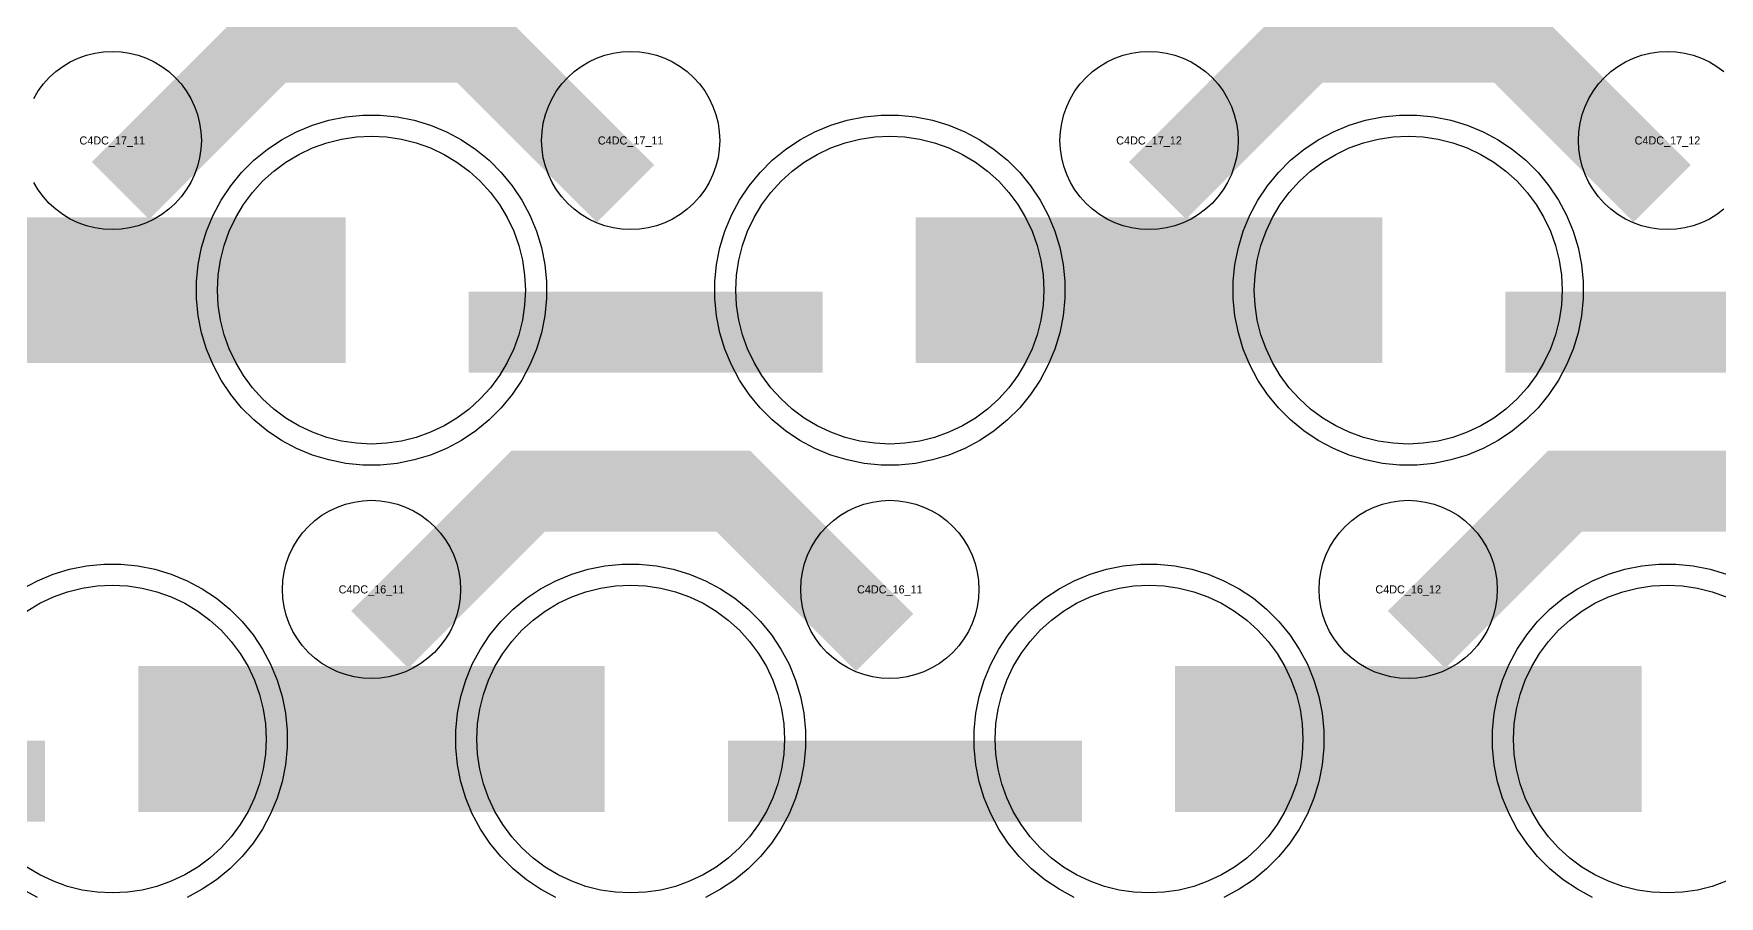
# Model space of a CAD drawing. Extents: x -11880 to 11880, y -14992 to 14992.
# Drawn here: x -8504 to -7984, y -12671 to -12405 of the extents above; entities that cross this region are included whole.
import ezdxf
from ezdxf.enums import TextEntityAlignment as Align

# ---------------------------------------------------------------- set-up
doc = ezdxf.new("R2010")
doc.units = 0
doc.header["$MEASUREMENT"] = 0
for name, color, linetype in [('GDS_775_DT_237', 138, 'CONTINUOUS'), ('RDL1_FS', 34, 'CONTINUOUS'), ('RDL_BS', 160, 'CONTINUOUS')]:
    doc.layers.add(name, color=color, linetype=linetype)

msp = doc.modelspace()

# ---------------------------------------------------------------- linework, layer by layer
at = {"layer": 'RDL1_FS'}
for points in [[(-8400, -12531.484), (-8404.657, -12531.255), (-8409.268, -12530.571), (-8413.791, -12529.439), (-8418.181, -12527.867), (-8422.395, -12525.875), (-8426.395, -12523.477), (-8430.14, -12520.699), (-8433.594, -12517.569), (-8436.724, -12514.115), (-8439.502, -12510.37), (-8441.9, -12506.37), (-8443.892, -12502.156), (-8445.464, -12497.766), (-8446.596, -12493.243), (-8447.28, -12488.632), (-8447.509, -12483.975), (-8447.28, -12479.318), (-8446.596, -12474.707), (-8445.464, -12470.184), (-8443.892, -12465.794), (-8441.9, -12461.58), (-8439.502, -12457.58), (-8436.724, -12453.835), (-8433.594, -12450.381), (-8430.14, -12447.251), (-8426.395, -12444.473), (-8422.395, -12442.075), (-8418.181, -12440.083), (-8413.791, -12438.511), (-8409.268, -12437.379), (-8404.657, -12436.695), (-8400, -12436.466), (-8395.343, -12436.695), (-8390.732, -12437.379), (-8386.209, -12438.511), (-8381.819, -12440.083), (-8377.605, -12442.075), (-8373.605, -12444.473), (-8369.86, -12447.251), (-8366.406, -12450.381), (-8363.276, -12453.835), (-8360.498, -12457.58), (-8358.1, -12461.58), (-8356.108, -12465.794), (-8354.536, -12470.184), (-8353.404, -12474.707), (-8352.72, -12479.318), (-8352.491, -12483.975), (-8352.72, -12488.632), (-8353.404, -12493.243), (-8354.536, -12497.766), (-8356.108, -12502.156), (-8358.1, -12506.37), (-8360.498, -12510.37), (-8363.276, -12514.115), (-8366.406, -12517.569), (-8369.86, -12520.699), (-8373.605, -12523.477), (-8377.605, -12525.875), (-8381.819, -12527.867), (-8386.209, -12529.439), (-8390.732, -12530.571), (-8395.343, -12531.255)], [(-8240, -12531.484), (-8244.657, -12531.255), (-8249.268, -12530.571), (-8253.791, -12529.439), (-8258.181, -12527.867), (-8262.395, -12525.875), (-8266.395, -12523.477), (-8270.14, -12520.699), (-8273.594, -12517.569), (-8276.724, -12514.115), (-8279.502, -12510.37), (-8281.9, -12506.37), (-8283.892, -12502.156), (-8285.464, -12497.766), (-8286.596, -12493.243), (-8287.28, -12488.632), (-8287.509, -12483.975), (-8287.28, -12479.318), (-8286.596, -12474.707), (-8285.464, -12470.184), (-8283.892, -12465.794), (-8281.9, -12461.58), (-8279.502, -12457.58), (-8276.724, -12453.835), (-8273.594, -12450.381), (-8270.14, -12447.251), (-8266.395, -12444.473), (-8262.395, -12442.075), (-8258.181, -12440.083), (-8253.791, -12438.511), (-8249.268, -12437.379), (-8244.657, -12436.695), (-8240, -12436.466), (-8235.343, -12436.695), (-8230.732, -12437.379), (-8226.209, -12438.511), (-8221.819, -12440.083), (-8217.605, -12442.075), (-8213.605, -12444.473), (-8209.86, -12447.251), (-8206.406, -12450.381), (-8203.276, -12453.835), (-8200.498, -12457.58), (-8198.1, -12461.58), (-8196.108, -12465.794), (-8194.536, -12470.184), (-8193.404, -12474.707), (-8192.72, -12479.318), (-8192.491, -12483.975), (-8192.72, -12488.632), (-8193.404, -12493.243), (-8194.536, -12497.766), (-8196.108, -12502.156), (-8198.1, -12506.37), (-8200.498, -12510.37), (-8203.276, -12514.115), (-8206.406, -12517.569), (-8209.86, -12520.699), (-8213.605, -12523.477), (-8217.605, -12525.875), (-8221.819, -12527.867), (-8226.209, -12529.439), (-8230.732, -12530.571), (-8235.343, -12531.255)], [(-8080, -12531.484), (-8084.657, -12531.255), (-8089.268, -12530.571), (-8093.791, -12529.439), (-8098.181, -12527.867), (-8102.395, -12525.875), (-8106.395, -12523.477), (-8110.14, -12520.699), (-8113.594, -12517.569), (-8116.724, -12514.115), (-8119.502, -12510.37), (-8121.9, -12506.37), (-8123.892, -12502.156), (-8125.464, -12497.766), (-8126.596, -12493.243), (-8127.28, -12488.632), (-8127.509, -12483.975), (-8127.28, -12479.318), (-8126.596, -12474.707), (-8125.464, -12470.184), (-8123.892, -12465.794), (-8121.9, -12461.58), (-8119.502, -12457.58), (-8116.724, -12453.835), (-8113.594, -12450.381), (-8110.14, -12447.251), (-8106.395, -12444.473), (-8102.395, -12442.075), (-8098.181, -12440.083), (-8093.791, -12438.511), (-8089.268, -12437.379), (-8084.657, -12436.695), (-8080, -12436.466), (-8075.343, -12436.695), (-8070.732, -12437.379), (-8066.209, -12438.511), (-8061.819, -12440.083), (-8057.605, -12442.075), (-8053.605, -12444.473), (-8049.86, -12447.251), (-8046.406, -12450.381), (-8043.276, -12453.835), (-8040.498, -12457.58), (-8038.1, -12461.58), (-8036.108, -12465.794), (-8034.536, -12470.184), (-8033.404, -12474.707), (-8032.72, -12479.318), (-8032.491, -12483.975), (-8032.72, -12488.632), (-8033.404, -12493.243), (-8034.536, -12497.766), (-8036.108, -12502.156), (-8038.1, -12506.37), (-8040.498, -12510.37), (-8043.276, -12514.115), (-8046.406, -12517.569), (-8049.86, -12520.699), (-8053.605, -12523.477), (-8057.605, -12525.875), (-8061.819, -12527.867), (-8066.209, -12529.439), (-8070.732, -12530.571), (-8075.343, -12531.255)]]:
    msp.add_lwpolyline(points, close=True, dxfattribs=at)
for points in [[(-8551.998, -12483.975, 45, 45, 0), (-8479.998, -12483.975, 45, 45, 0)], [(-8479.998, -12483.975, 45, 45, 0), (-8407.998, -12483.975, 45, 45, 0)], [(-8231.998, -12483.975, 45, 45, 0), (-8159.998, -12483.975, 45, 45, 0)], [(-8159.998, -12483.975, 45, 45, 0), (-8087.998, -12483.975, 45, 45, 0)]]:
    msp.add_lwpolyline(points, format="xyseb", dxfattribs=at)
at = {"layer": 'RDL1_FS', "color": 240, "true_color": 0xed1f24}
for points in [[(-8506.395, -12583.038), (-8502.395, -12580.64), (-8498.181, -12578.648), (-8493.791, -12577.076), (-8489.268, -12575.944), (-8484.657, -12575.26), (-8480, -12575.031), (-8475.343, -12575.26), (-8470.732, -12575.944), (-8466.209, -12577.076), (-8461.819, -12578.648), (-8457.605, -12580.64), (-8453.605, -12583.038), (-8449.86, -12585.816), (-8446.406, -12588.946), (-8443.276, -12592.4), (-8440.498, -12596.145), (-8438.1, -12600.145), (-8436.108, -12604.359), (-8434.536, -12608.749), (-8433.404, -12613.272), (-8432.72, -12617.883), (-8432.491, -12622.54), (-8432.72, -12627.197), (-8433.404, -12631.808), (-8434.536, -12636.331), (-8436.108, -12640.721), (-8438.1, -12644.935), (-8440.498, -12648.935), (-8443.276, -12652.68), (-8446.406, -12656.134), (-8449.86, -12659.264), (-8453.605, -12662.042), (-8457.605, -12664.44), (-8461.819, -12666.432), (-8466.209, -12668.004), (-8470.732, -12669.136), (-8475.343, -12669.82), (-8480, -12670.049), (-8484.657, -12669.82), (-8489.268, -12669.136), (-8493.791, -12668.004), (-8498.181, -12666.432), (-8502.395, -12664.44), (-8506.395, -12662.042)], [(-7981.819, -12666.432), (-7986.209, -12668.004), (-7990.732, -12669.136), (-7995.343, -12669.82), (-8000, -12670.049), (-8004.657, -12669.82), (-8009.268, -12669.136), (-8013.791, -12668.004), (-8018.181, -12666.432), (-8022.395, -12664.44), (-8026.395, -12662.042), (-8030.14, -12659.264), (-8033.594, -12656.134), (-8036.724, -12652.68), (-8039.502, -12648.935), (-8041.9, -12644.935), (-8043.892, -12640.721), (-8045.464, -12636.331), (-8046.596, -12631.808), (-8047.28, -12627.197), (-8047.509, -12622.54), (-8047.28, -12617.883), (-8046.596, -12613.272), (-8045.464, -12608.749), (-8043.892, -12604.359), (-8041.9, -12600.145), (-8039.502, -12596.145), (-8036.724, -12592.4), (-8033.594, -12588.946), (-8030.14, -12585.816), (-8026.395, -12583.038), (-8022.395, -12580.64), (-8018.181, -12578.648), (-8013.791, -12577.076), (-8009.268, -12575.944), (-8004.657, -12575.26), (-8000, -12575.031), (-7995.343, -12575.26), (-7990.732, -12575.944), (-7986.209, -12577.076), (-7981.819, -12578.648)]]:
    msp.add_lwpolyline(points, dxfattribs=at)
for points in [[(-8320, -12670.049), (-8324.657, -12669.82), (-8329.268, -12669.136), (-8333.791, -12668.004), (-8338.181, -12666.432), (-8342.395, -12664.44), (-8346.395, -12662.042), (-8350.14, -12659.264), (-8353.594, -12656.134), (-8356.724, -12652.68), (-8359.502, -12648.935), (-8361.9, -12644.935), (-8363.892, -12640.721), (-8365.464, -12636.331), (-8366.596, -12631.808), (-8367.28, -12627.197), (-8367.509, -12622.54), (-8367.28, -12617.883), (-8366.596, -12613.272), (-8365.464, -12608.749), (-8363.892, -12604.359), (-8361.9, -12600.145), (-8359.502, -12596.145), (-8356.724, -12592.4), (-8353.594, -12588.946), (-8350.14, -12585.816), (-8346.395, -12583.038), (-8342.395, -12580.64), (-8338.181, -12578.648), (-8333.791, -12577.076), (-8329.268, -12575.944), (-8324.657, -12575.26), (-8320, -12575.031), (-8315.343, -12575.26), (-8310.732, -12575.944), (-8306.209, -12577.076), (-8301.819, -12578.648), (-8297.605, -12580.64), (-8293.605, -12583.038), (-8289.86, -12585.816), (-8286.406, -12588.946), (-8283.276, -12592.4), (-8280.498, -12596.145), (-8278.1, -12600.145), (-8276.108, -12604.359), (-8274.536, -12608.749), (-8273.404, -12613.272), (-8272.72, -12617.883), (-8272.491, -12622.54), (-8272.72, -12627.197), (-8273.404, -12631.808), (-8274.536, -12636.331), (-8276.108, -12640.721), (-8278.1, -12644.935), (-8280.498, -12648.935), (-8283.276, -12652.68), (-8286.406, -12656.134), (-8289.86, -12659.264), (-8293.605, -12662.042), (-8297.605, -12664.44), (-8301.819, -12666.432), (-8306.209, -12668.004), (-8310.732, -12669.136), (-8315.343, -12669.82)], [(-8160, -12670.049), (-8164.657, -12669.82), (-8169.268, -12669.136), (-8173.791, -12668.004), (-8178.181, -12666.432), (-8182.395, -12664.44), (-8186.395, -12662.042), (-8190.14, -12659.264), (-8193.594, -12656.134), (-8196.724, -12652.68), (-8199.502, -12648.935), (-8201.9, -12644.935), (-8203.892, -12640.721), (-8205.464, -12636.331), (-8206.596, -12631.808), (-8207.28, -12627.197), (-8207.509, -12622.54), (-8207.28, -12617.883), (-8206.596, -12613.272), (-8205.464, -12608.749), (-8203.892, -12604.359), (-8201.9, -12600.145), (-8199.502, -12596.145), (-8196.724, -12592.4), (-8193.594, -12588.946), (-8190.14, -12585.816), (-8186.395, -12583.038), (-8182.395, -12580.64), (-8178.181, -12578.648), (-8173.791, -12577.076), (-8169.268, -12575.944), (-8164.657, -12575.26), (-8160, -12575.031), (-8155.343, -12575.26), (-8150.732, -12575.944), (-8146.209, -12577.076), (-8141.819, -12578.648), (-8137.605, -12580.64), (-8133.605, -12583.038), (-8129.86, -12585.816), (-8126.406, -12588.946), (-8123.276, -12592.4), (-8120.498, -12596.145), (-8118.1, -12600.145), (-8116.108, -12604.359), (-8114.536, -12608.749), (-8113.404, -12613.272), (-8112.72, -12617.883), (-8112.491, -12622.54), (-8112.72, -12627.197), (-8113.404, -12631.808), (-8114.536, -12636.331), (-8116.108, -12640.721), (-8118.1, -12644.935), (-8120.498, -12648.935), (-8123.276, -12652.68), (-8126.406, -12656.134), (-8129.86, -12659.264), (-8133.605, -12662.042), (-8137.605, -12664.44), (-8141.819, -12666.432), (-8146.209, -12668.004), (-8150.732, -12669.136), (-8155.343, -12669.82)]]:
    msp.add_lwpolyline(points, close=True, dxfattribs=at)
for points in [[(-8471.998, -12622.54, 45, 45, 0), (-8399.998, -12622.54, 45, 45, 0)], [(-8399.998, -12622.54, 45, 45, 0), (-8327.998, -12622.54, 45, 45, 0)], [(-8151.998, -12622.54, 45, 45, 0), (-8079.998, -12622.54, 45, 45, 0)], [(-8079.998, -12622.54, 45, 45, 0), (-8007.998, -12622.54, 45, 45, 0)]]:
    msp.add_lwpolyline(points, format="xyseb", dxfattribs=at)
at = {"layer": 'RDL_BS'}
for points in [[(-8477.438, -12453.289, 25, 25, 0), (-8431.623, -12407.474, 25, 25, 0), (-8398.07, -12407.474, 25, 25, 0)], [(-8321.599, -12454.188, 25, 25, 0), (-8368.313, -12407.474, 25, 25, 0), (-8398.071, -12407.474, 25, 25, 0)], [(-8157.438, -12453.289, 25, 25, 0), (-8111.623, -12407.474, 25, 25, 0), (-8078.07, -12407.474, 25, 25, 0)], [(-8001.599, -12454.188, 25, 25, 0), (-8048.313, -12407.474, 25, 25, 0), (-8078.071, -12407.474, 25, 25, 0)], [(-8369.984, -12496.988, 25, 25, 0), (-8260.719, -12496.988, 25, 25, 0)], [(-8049.984, -12496.988, 25, 25, 0), (-7940.719, -12496.988, 25, 25, 0)], [(-8397.438, -12591.854, 25, 25, 0), (-8351.623, -12546.039, 25, 25, 0), (-8318.07, -12546.039, 25, 25, 0)], [(-8241.599, -12592.753, 25, 25, 0), (-8288.313, -12546.039, 25, 25, 0), (-8318.071, -12546.039, 25, 25, 0)], [(-8077.438, -12591.854, 25, 25, 0), (-8031.623, -12546.039, 25, 25, 0), (-7998.07, -12546.039, 25, 25, 0)], [(-7921.599, -12592.753, 25, 25, 0), (-7968.313, -12546.039, 25, 25, 0), (-7998.071, -12546.039, 25, 25, 0)]]:
    msp.add_lwpolyline(points, format="xyseb", dxfattribs=at)
for points in [[(-8504.25, -12424.831), (-8502.857, -12422.507), (-8501.254, -12420.344), (-8499.442, -12418.345), (-8497.443, -12416.533), (-8495.28, -12414.93), (-8492.956, -12413.537), (-8490.519, -12412.385), (-8487.984, -12411.478), (-8485.365, -12410.821), (-8482.693, -12410.425), (-8480, -12410.293), (-8477.307, -12410.425), (-8474.635, -12410.821), (-8472.016, -12411.478), (-8469.481, -12412.385), (-8467.044, -12413.537), (-8464.72, -12414.93), (-8462.557, -12416.533), (-8460.558, -12418.345), (-8458.746, -12420.344), (-8457.143, -12422.507), (-8455.75, -12424.831), (-8454.598, -12427.268), (-8453.691, -12429.803), (-8453.034, -12432.422), (-8452.638, -12435.094), (-8452.506, -12437.787), (-8452.638, -12440.48), (-8453.034, -12443.152), (-8453.691, -12445.771), (-8454.598, -12448.306), (-8455.75, -12450.743), (-8457.143, -12453.067), (-8458.746, -12455.23), (-8460.558, -12457.229), (-8462.557, -12459.041), (-8464.72, -12460.644), (-8467.044, -12462.037), (-8469.481, -12463.189), (-8472.016, -12464.096), (-8474.635, -12464.753), (-8477.307, -12465.149), (-8480, -12465.281), (-8482.693, -12465.149), (-8485.365, -12464.753), (-8487.984, -12464.096), (-8490.519, -12463.189), (-8492.956, -12462.037), (-8495.28, -12460.644), (-8497.443, -12459.041), (-8499.442, -12457.229), (-8501.254, -12455.23), (-8502.857, -12453.067), (-8504.25, -12450.743)], [(-7982.557, -12459.041), (-7984.72, -12460.644), (-7987.044, -12462.037), (-7989.481, -12463.189), (-7992.016, -12464.096), (-7994.635, -12464.753), (-7997.307, -12465.149), (-8000, -12465.281), (-8002.693, -12465.149), (-8005.365, -12464.753), (-8007.984, -12464.096), (-8010.519, -12463.189), (-8012.956, -12462.037), (-8015.28, -12460.644), (-8017.443, -12459.041), (-8019.442, -12457.229), (-8021.254, -12455.23), (-8022.857, -12453.067), (-8024.25, -12450.743), (-8025.402, -12448.306), (-8026.309, -12445.771), (-8026.966, -12443.152), (-8027.362, -12440.48), (-8027.494, -12437.787), (-8027.362, -12435.094), (-8026.966, -12432.422), (-8026.309, -12429.803), (-8025.402, -12427.268), (-8024.25, -12424.831), (-8022.857, -12422.507), (-8021.254, -12420.344), (-8019.442, -12418.345), (-8017.443, -12416.533), (-8015.28, -12414.93), (-8012.956, -12413.537), (-8010.519, -12412.385), (-8007.984, -12411.478), (-8005.365, -12410.821), (-8002.693, -12410.425), (-8000, -12410.293), (-7997.307, -12410.425), (-7994.635, -12410.821), (-7992.016, -12411.478), (-7989.481, -12412.385), (-7987.044, -12413.537), (-7984.72, -12414.93), (-7982.557, -12416.533)]]:
    msp.add_lwpolyline(points, dxfattribs=at)
for points in [[(-8320, -12465.281), (-8322.693, -12465.149), (-8325.365, -12464.753), (-8327.984, -12464.096), (-8330.519, -12463.189), (-8332.956, -12462.037), (-8335.28, -12460.644), (-8337.443, -12459.041), (-8339.442, -12457.229), (-8341.254, -12455.23), (-8342.857, -12453.067), (-8344.25, -12450.743), (-8345.402, -12448.306), (-8346.309, -12445.771), (-8346.966, -12443.152), (-8347.362, -12440.48), (-8347.494, -12437.787), (-8347.362, -12435.094), (-8346.966, -12432.422), (-8346.309, -12429.803), (-8345.402, -12427.268), (-8344.25, -12424.831), (-8342.857, -12422.507), (-8341.254, -12420.344), (-8339.442, -12418.345), (-8337.443, -12416.533), (-8335.28, -12414.93), (-8332.956, -12413.537), (-8330.519, -12412.385), (-8327.984, -12411.478), (-8325.365, -12410.821), (-8322.693, -12410.425), (-8320, -12410.293), (-8317.307, -12410.425), (-8314.635, -12410.821), (-8312.016, -12411.478), (-8309.481, -12412.385), (-8307.044, -12413.537), (-8304.72, -12414.93), (-8302.557, -12416.533), (-8300.558, -12418.345), (-8298.746, -12420.344), (-8297.143, -12422.507), (-8295.75, -12424.831), (-8294.598, -12427.268), (-8293.691, -12429.803), (-8293.034, -12432.422), (-8292.638, -12435.094), (-8292.506, -12437.787), (-8292.638, -12440.48), (-8293.034, -12443.152), (-8293.691, -12445.771), (-8294.598, -12448.306), (-8295.75, -12450.743), (-8297.143, -12453.067), (-8298.746, -12455.23), (-8300.558, -12457.229), (-8302.557, -12459.041), (-8304.72, -12460.644), (-8307.044, -12462.037), (-8309.481, -12463.189), (-8312.016, -12464.096), (-8314.635, -12464.753), (-8317.307, -12465.149)], [(-8160, -12465.281), (-8162.693, -12465.149), (-8165.365, -12464.753), (-8167.984, -12464.096), (-8170.519, -12463.189), (-8172.956, -12462.037), (-8175.28, -12460.644), (-8177.443, -12459.041), (-8179.442, -12457.229), (-8181.254, -12455.23), (-8182.857, -12453.067), (-8184.25, -12450.743), (-8185.402, -12448.306), (-8186.309, -12445.771), (-8186.966, -12443.152), (-8187.362, -12440.48), (-8187.494, -12437.787), (-8187.362, -12435.094), (-8186.966, -12432.422), (-8186.309, -12429.803), (-8185.402, -12427.268), (-8184.25, -12424.831), (-8182.857, -12422.507), (-8181.254, -12420.344), (-8179.442, -12418.345), (-8177.443, -12416.533), (-8175.28, -12414.93), (-8172.956, -12413.537), (-8170.519, -12412.385), (-8167.984, -12411.478), (-8165.365, -12410.821), (-8162.693, -12410.425), (-8160, -12410.293), (-8157.307, -12410.425), (-8154.635, -12410.821), (-8152.016, -12411.478), (-8149.481, -12412.385), (-8147.044, -12413.537), (-8144.72, -12414.93), (-8142.557, -12416.533), (-8140.558, -12418.345), (-8138.746, -12420.344), (-8137.143, -12422.507), (-8135.75, -12424.831), (-8134.598, -12427.268), (-8133.691, -12429.803), (-8133.034, -12432.422), (-8132.638, -12435.094), (-8132.506, -12437.787), (-8132.638, -12440.48), (-8133.034, -12443.152), (-8133.691, -12445.771), (-8134.598, -12448.306), (-8135.75, -12450.743), (-8137.143, -12453.067), (-8138.746, -12455.23), (-8140.558, -12457.229), (-8142.557, -12459.041), (-8144.72, -12460.644), (-8147.044, -12462.037), (-8149.481, -12463.189), (-8152.016, -12464.096), (-8154.635, -12464.753), (-8157.307, -12465.149)], [(-8402.644, -12537.975), (-8407.938, -12537.458), (-8413.165, -12536.412), (-8418.205, -12534.881), (-8423.115, -12532.85), (-8427.777, -12530.358), (-8432.191, -12527.411), (-8436.292, -12524.049), (-8440.074, -12520.267), (-8443.436, -12516.166), (-8446.383, -12511.752), (-8448.875, -12507.09), (-8450.906, -12502.18), (-8452.437, -12497.14), (-8453.483, -12491.913), (-8454, -12486.619), (-8454, -12481.331), (-8453.483, -12476.037), (-8452.437, -12470.81), (-8450.906, -12465.77), (-8448.875, -12460.86), (-8446.383, -12456.198), (-8443.436, -12451.784), (-8440.074, -12447.683), (-8436.292, -12443.901), (-8432.191, -12440.539), (-8427.777, -12437.592), (-8423.115, -12435.1), (-8418.205, -12433.069), (-8413.165, -12431.538), (-8407.938, -12430.492), (-8402.644, -12429.975), (-8397.356, -12429.975), (-8392.062, -12430.492), (-8386.835, -12431.538), (-8381.795, -12433.069), (-8376.885, -12435.1), (-8372.223, -12437.592), (-8367.809, -12440.539), (-8363.708, -12443.901), (-8359.926, -12447.683), (-8356.564, -12451.784), (-8353.617, -12456.198), (-8351.125, -12460.86), (-8349.094, -12465.77), (-8347.563, -12470.81), (-8346.517, -12476.037), (-8346, -12481.331), (-8346, -12486.619), (-8346.517, -12491.913), (-8347.563, -12497.14), (-8349.094, -12502.18), (-8351.125, -12507.09), (-8353.617, -12511.752), (-8356.564, -12516.166), (-8359.926, -12520.267), (-8363.708, -12524.049), (-8367.809, -12527.411), (-8372.223, -12530.358), (-8376.885, -12532.85), (-8381.795, -12534.881), (-8386.835, -12536.412), (-8392.062, -12537.458), (-8397.356, -12537.975)], [(-8242.644, -12537.975), (-8247.938, -12537.458), (-8253.165, -12536.412), (-8258.205, -12534.881), (-8263.115, -12532.85), (-8267.777, -12530.358), (-8272.191, -12527.411), (-8276.292, -12524.049), (-8280.074, -12520.267), (-8283.436, -12516.166), (-8286.383, -12511.752), (-8288.875, -12507.09), (-8290.906, -12502.18), (-8292.437, -12497.14), (-8293.483, -12491.913), (-8294, -12486.619), (-8294, -12481.331), (-8293.483, -12476.037), (-8292.437, -12470.81), (-8290.906, -12465.77), (-8288.875, -12460.86), (-8286.383, -12456.198), (-8283.436, -12451.784), (-8280.074, -12447.683), (-8276.292, -12443.901), (-8272.191, -12440.539), (-8267.777, -12437.592), (-8263.115, -12435.1), (-8258.205, -12433.069), (-8253.165, -12431.538), (-8247.938, -12430.492), (-8242.644, -12429.975), (-8237.356, -12429.975), (-8232.062, -12430.492), (-8226.835, -12431.538), (-8221.795, -12433.069), (-8216.885, -12435.1), (-8212.223, -12437.592), (-8207.809, -12440.539), (-8203.708, -12443.901), (-8199.926, -12447.683), (-8196.564, -12451.784), (-8193.617, -12456.198), (-8191.125, -12460.86), (-8189.094, -12465.77), (-8187.563, -12470.81), (-8186.517, -12476.037), (-8186, -12481.331), (-8186, -12486.619), (-8186.517, -12491.913), (-8187.563, -12497.14), (-8189.094, -12502.18), (-8191.125, -12507.09), (-8193.617, -12511.752), (-8196.564, -12516.166), (-8199.926, -12520.267), (-8203.708, -12524.049), (-8207.809, -12527.411), (-8212.223, -12530.358), (-8216.885, -12532.85), (-8221.795, -12534.881), (-8226.835, -12536.412), (-8232.062, -12537.458), (-8237.356, -12537.975)], [(-8082.644, -12537.975), (-8087.938, -12537.458), (-8093.165, -12536.412), (-8098.205, -12534.881), (-8103.115, -12532.85), (-8107.777, -12530.358), (-8112.191, -12527.411), (-8116.292, -12524.049), (-8120.074, -12520.267), (-8123.436, -12516.166), (-8126.383, -12511.752), (-8128.875, -12507.09), (-8130.906, -12502.18), (-8132.437, -12497.14), (-8133.483, -12491.913), (-8134, -12486.619), (-8134, -12481.331), (-8133.483, -12476.037), (-8132.437, -12470.81), (-8130.906, -12465.77), (-8128.875, -12460.86), (-8126.383, -12456.198), (-8123.436, -12451.784), (-8120.074, -12447.683), (-8116.292, -12443.901), (-8112.191, -12440.539), (-8107.777, -12437.592), (-8103.115, -12435.1), (-8098.205, -12433.069), (-8093.165, -12431.538), (-8087.938, -12430.492), (-8082.644, -12429.975), (-8077.356, -12429.975), (-8072.062, -12430.492), (-8066.835, -12431.538), (-8061.795, -12433.069), (-8056.885, -12435.1), (-8052.223, -12437.592), (-8047.809, -12440.539), (-8043.708, -12443.901), (-8039.926, -12447.683), (-8036.564, -12451.784), (-8033.617, -12456.198), (-8031.125, -12460.86), (-8029.094, -12465.77), (-8027.563, -12470.81), (-8026.517, -12476.037), (-8026, -12481.331), (-8026, -12486.619), (-8026.517, -12491.913), (-8027.563, -12497.14), (-8029.094, -12502.18), (-8031.125, -12507.09), (-8033.617, -12511.752), (-8036.564, -12516.166), (-8039.926, -12520.267), (-8043.708, -12524.049), (-8047.809, -12527.411), (-8052.223, -12530.358), (-8056.885, -12532.85), (-8061.795, -12534.881), (-8066.835, -12536.412), (-8072.062, -12537.458), (-8077.356, -12537.975)], [(-8400, -12603.846), (-8402.693, -12603.714), (-8405.365, -12603.318), (-8407.984, -12602.661), (-8410.519, -12601.754), (-8412.956, -12600.602), (-8415.28, -12599.209), (-8417.443, -12597.606), (-8419.442, -12595.794), (-8421.254, -12593.795), (-8422.857, -12591.632), (-8424.25, -12589.308), (-8425.402, -12586.871), (-8426.309, -12584.336), (-8426.966, -12581.717), (-8427.362, -12579.045), (-8427.494, -12576.352), (-8427.362, -12573.659), (-8426.966, -12570.987), (-8426.309, -12568.368), (-8425.402, -12565.833), (-8424.25, -12563.396), (-8422.857, -12561.072), (-8421.254, -12558.909), (-8419.442, -12556.91), (-8417.443, -12555.098), (-8415.28, -12553.495), (-8412.956, -12552.102), (-8410.519, -12550.95), (-8407.984, -12550.043), (-8405.365, -12549.386), (-8402.693, -12548.99), (-8400, -12548.858), (-8397.307, -12548.99), (-8394.635, -12549.386), (-8392.016, -12550.043), (-8389.481, -12550.95), (-8387.044, -12552.102), (-8384.72, -12553.495), (-8382.557, -12555.098), (-8380.558, -12556.91), (-8378.746, -12558.909), (-8377.143, -12561.072), (-8375.75, -12563.396), (-8374.598, -12565.833), (-8373.691, -12568.368), (-8373.034, -12570.987), (-8372.638, -12573.659), (-8372.506, -12576.352), (-8372.638, -12579.045), (-8373.034, -12581.717), (-8373.691, -12584.336), (-8374.598, -12586.871), (-8375.75, -12589.308), (-8377.143, -12591.632), (-8378.746, -12593.795), (-8380.558, -12595.794), (-8382.557, -12597.606), (-8384.72, -12599.209), (-8387.044, -12600.602), (-8389.481, -12601.754), (-8392.016, -12602.661), (-8394.635, -12603.318), (-8397.307, -12603.714)], [(-8240, -12603.846), (-8242.693, -12603.714), (-8245.365, -12603.318), (-8247.984, -12602.661), (-8250.519, -12601.754), (-8252.956, -12600.602), (-8255.28, -12599.209), (-8257.443, -12597.606), (-8259.442, -12595.794), (-8261.254, -12593.795), (-8262.857, -12591.632), (-8264.25, -12589.308), (-8265.402, -12586.871), (-8266.309, -12584.336), (-8266.966, -12581.717), (-8267.362, -12579.045), (-8267.494, -12576.352), (-8267.362, -12573.659), (-8266.966, -12570.987), (-8266.309, -12568.368), (-8265.402, -12565.833), (-8264.25, -12563.396), (-8262.857, -12561.072), (-8261.254, -12558.909), (-8259.442, -12556.91), (-8257.443, -12555.098), (-8255.28, -12553.495), (-8252.956, -12552.102), (-8250.519, -12550.95), (-8247.984, -12550.043), (-8245.365, -12549.386), (-8242.693, -12548.99), (-8240, -12548.858), (-8237.307, -12548.99), (-8234.635, -12549.386), (-8232.016, -12550.043), (-8229.481, -12550.95), (-8227.044, -12552.102), (-8224.72, -12553.495), (-8222.557, -12555.098), (-8220.558, -12556.91), (-8218.746, -12558.909), (-8217.143, -12561.072), (-8215.75, -12563.396), (-8214.598, -12565.833), (-8213.691, -12568.368), (-8213.034, -12570.987), (-8212.638, -12573.659), (-8212.506, -12576.352), (-8212.638, -12579.045), (-8213.034, -12581.717), (-8213.691, -12584.336), (-8214.598, -12586.871), (-8215.75, -12589.308), (-8217.143, -12591.632), (-8218.746, -12593.795), (-8220.558, -12595.794), (-8222.557, -12597.606), (-8224.72, -12599.209), (-8227.044, -12600.602), (-8229.481, -12601.754), (-8232.016, -12602.661), (-8234.635, -12603.318), (-8237.307, -12603.714)], [(-8080, -12603.846), (-8082.693, -12603.714), (-8085.365, -12603.318), (-8087.984, -12602.661), (-8090.519, -12601.754), (-8092.956, -12600.602), (-8095.28, -12599.209), (-8097.443, -12597.606), (-8099.442, -12595.794), (-8101.254, -12593.795), (-8102.857, -12591.632), (-8104.25, -12589.308), (-8105.402, -12586.871), (-8106.309, -12584.336), (-8106.966, -12581.717), (-8107.362, -12579.045), (-8107.494, -12576.352), (-8107.362, -12573.659), (-8106.966, -12570.987), (-8106.309, -12568.368), (-8105.402, -12565.833), (-8104.25, -12563.396), (-8102.857, -12561.072), (-8101.254, -12558.909), (-8099.442, -12556.91), (-8097.443, -12555.098), (-8095.28, -12553.495), (-8092.956, -12552.102), (-8090.519, -12550.95), (-8087.984, -12550.043), (-8085.365, -12549.386), (-8082.693, -12548.99), (-8080, -12548.858), (-8077.307, -12548.99), (-8074.635, -12549.386), (-8072.016, -12550.043), (-8069.481, -12550.95), (-8067.044, -12552.102), (-8064.72, -12553.495), (-8062.557, -12555.098), (-8060.558, -12556.91), (-8058.746, -12558.909), (-8057.143, -12561.072), (-8055.75, -12563.396), (-8054.598, -12565.833), (-8053.691, -12568.368), (-8053.034, -12570.987), (-8052.638, -12573.659), (-8052.506, -12576.352), (-8052.638, -12579.045), (-8053.034, -12581.717), (-8053.691, -12584.336), (-8054.598, -12586.871), (-8055.75, -12589.308), (-8057.143, -12591.632), (-8058.746, -12593.795), (-8060.558, -12595.794), (-8062.557, -12597.606), (-8064.72, -12599.209), (-8067.044, -12600.602), (-8069.481, -12601.754), (-8072.016, -12602.661), (-8074.635, -12603.318), (-8077.307, -12603.714)]]:
    msp.add_lwpolyline(points, close=True, dxfattribs=at)
at = {"layer": 'RDL_BS', "color": 240, "true_color": 0xed1f24}
for points in [[(-8507.777, -12576.157), (-8503.115, -12573.665), (-8498.205, -12571.634), (-8493.165, -12570.103), (-8487.938, -12569.057), (-8482.644, -12568.54), (-8477.356, -12568.54), (-8472.062, -12569.057), (-8466.835, -12570.103), (-8461.795, -12571.634), (-8456.885, -12573.665), (-8452.223, -12576.157), (-8447.809, -12579.104), (-8443.708, -12582.466), (-8439.926, -12586.248), (-8436.564, -12590.349), (-8433.617, -12594.763), (-8431.125, -12599.425), (-8429.094, -12604.335), (-8427.563, -12609.375), (-8426.517, -12614.602), (-8426, -12619.896), (-8426, -12625.184), (-8426.517, -12630.478), (-8427.563, -12635.705), (-8429.094, -12640.745), (-8431.125, -12645.655), (-8433.617, -12650.317), (-8436.564, -12654.731), (-8439.926, -12658.832), (-8443.708, -12662.614), (-8447.809, -12665.976), (-8452.223, -12668.923), (-8456.885, -12671.415)], [(-8343.115, -12671.415), (-8347.777, -12668.923), (-8352.191, -12665.976), (-8356.292, -12662.614), (-8360.074, -12658.832), (-8363.436, -12654.731), (-8366.383, -12650.317), (-8368.875, -12645.655), (-8370.906, -12640.745), (-8372.437, -12635.705), (-8373.483, -12630.478), (-8374, -12625.184), (-8374, -12619.896), (-8373.483, -12614.602), (-8372.437, -12609.375), (-8370.906, -12604.335), (-8368.875, -12599.425), (-8366.383, -12594.763), (-8363.436, -12590.349), (-8360.074, -12586.248), (-8356.292, -12582.466), (-8352.191, -12579.104), (-8347.777, -12576.157), (-8343.115, -12573.665), (-8338.205, -12571.634), (-8333.165, -12570.103), (-8327.938, -12569.057), (-8322.644, -12568.54), (-8317.356, -12568.54), (-8312.062, -12569.057), (-8306.835, -12570.103), (-8301.795, -12571.634), (-8296.885, -12573.665), (-8292.223, -12576.157), (-8287.809, -12579.104), (-8283.708, -12582.466), (-8279.926, -12586.248), (-8276.564, -12590.349), (-8273.617, -12594.763), (-8271.125, -12599.425), (-8269.094, -12604.335), (-8267.563, -12609.375), (-8266.517, -12614.602), (-8266, -12619.896), (-8266, -12625.184), (-8266.517, -12630.478), (-8267.563, -12635.705), (-8269.094, -12640.745), (-8271.125, -12645.655), (-8273.617, -12650.317), (-8276.564, -12654.731), (-8279.926, -12658.832), (-8283.708, -12662.614), (-8287.809, -12665.976), (-8292.223, -12668.923), (-8296.885, -12671.415)], [(-8183.115, -12671.415), (-8187.777, -12668.923), (-8192.191, -12665.976), (-8196.292, -12662.614), (-8200.074, -12658.832), (-8203.436, -12654.731), (-8206.383, -12650.317), (-8208.875, -12645.655), (-8210.906, -12640.745), (-8212.437, -12635.705), (-8213.483, -12630.478), (-8214, -12625.184), (-8214, -12619.896), (-8213.483, -12614.602), (-8212.437, -12609.375), (-8210.906, -12604.335), (-8208.875, -12599.425), (-8206.383, -12594.763), (-8203.436, -12590.349), (-8200.074, -12586.248), (-8196.292, -12582.466), (-8192.191, -12579.104), (-8187.777, -12576.157), (-8183.115, -12573.665), (-8178.205, -12571.634), (-8173.165, -12570.103), (-8167.938, -12569.057), (-8162.644, -12568.54), (-8157.356, -12568.54), (-8152.062, -12569.057), (-8146.835, -12570.103), (-8141.795, -12571.634), (-8136.885, -12573.665), (-8132.223, -12576.157), (-8127.809, -12579.104), (-8123.708, -12582.466), (-8119.926, -12586.248), (-8116.564, -12590.349), (-8113.617, -12594.763), (-8111.125, -12599.425), (-8109.094, -12604.335), (-8107.563, -12609.375), (-8106.517, -12614.602), (-8106, -12619.896), (-8106, -12625.184), (-8106.517, -12630.478), (-8107.563, -12635.705), (-8109.094, -12640.745), (-8111.125, -12645.655), (-8113.617, -12650.317), (-8116.564, -12654.731), (-8119.926, -12658.832), (-8123.708, -12662.614), (-8127.809, -12665.976), (-8132.223, -12668.923), (-8136.885, -12671.415)], [(-8023.115, -12671.415), (-8027.777, -12668.923), (-8032.191, -12665.976), (-8036.292, -12662.614), (-8040.074, -12658.832), (-8043.436, -12654.731), (-8046.383, -12650.317), (-8048.875, -12645.655), (-8050.906, -12640.745), (-8052.437, -12635.705), (-8053.483, -12630.478), (-8054, -12625.184), (-8054, -12619.896), (-8053.483, -12614.602), (-8052.437, -12609.375), (-8050.906, -12604.335), (-8048.875, -12599.425), (-8046.383, -12594.763), (-8043.436, -12590.349), (-8040.074, -12586.248), (-8036.292, -12582.466), (-8032.191, -12579.104), (-8027.777, -12576.157), (-8023.115, -12573.665), (-8018.205, -12571.634), (-8013.165, -12570.103), (-8007.938, -12569.057), (-8002.644, -12568.54), (-7997.356, -12568.54), (-7992.062, -12569.057), (-7986.835, -12570.103), (-7981.795, -12571.634)], [(-8503.115, -12671.415), (-8507.777, -12668.923)]]:
    msp.add_lwpolyline(points, dxfattribs=at)
for points in [[(-8609.984, -12635.553, 25, 25, 0), (-8500.719, -12635.553, 25, 25, 0)], [(-8289.984, -12635.553, 25, 25, 0), (-8180.719, -12635.553, 25, 25, 0)]]:
    msp.add_lwpolyline(points, format="xyseb", dxfattribs=at)

# ---------------------------------------------------------------- texts
at = {"layer": 'GDS_775_DT_237'}
for s, p in [('C4DC_17_11', (-8480, -12437.787)), ('C4DC_17_11', (-8480, -12437.787)), ('C4DC_17_11', (-8320, -12437.787)), ('C4DC_17_11', (-8320, -12437.787)), ('C4DC_17_12', (-8160, -12437.787)), ('C4DC_17_12', (-8160, -12437.787)), ('C4DC_17_12', (-8000, -12437.787)), ('C4DC_17_12', (-8000, -12437.787)), ('C4DC_16_11', (-8400, -12576.352)), ('C4DC_16_11', (-8400, -12576.352)), ('C4DC_16_11', (-8240, -12576.352)), ('C4DC_16_11', (-8240, -12576.352)), ('C4DC_16_12', (-8080, -12576.352)), ('C4DC_16_12', (-8080, -12576.352))]:
    msp.add_text(s, height=2.5, dxfattribs=at).set_placement(p, align=Align.MIDDLE_CENTER)

doc.saveas('drawing.dxf')
